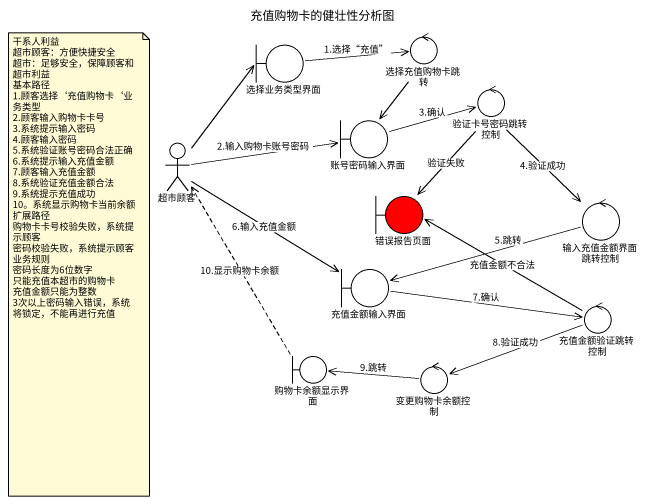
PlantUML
@startuml
title 充值购物卡的健壮性分析图
boundary 选择业务类型界面
control 选择充值购物卡跳转
boundary 账号密码输入界面
control 验证卡号密码跳转控制
actor 超市顾客
boundary 错误报告页面 #FF0000
control 输入充值金额界面跳转控制
boundary 充值金额输入界面
control 充值金额验证跳转控制
boundary 购物卡余额显示界面
control 变更购物卡余额控制
选择业务类型界面 -right-> 选择充值购物卡跳转 : 1.选择“充值”
选择充值购物卡跳转 --> 账号密码输入界面
账号密码输入界面 -right-> 验证卡号密码跳转控制 : 3.确认
验证卡号密码跳转控制 --> 错误报告页面 : 验证失败
验证卡号密码跳转控制 --> 输入充值金额界面跳转控制 : 4.验证成功
超市顾客 -up-> 选择业务类型界面
超市顾客 -right-> 账号密码输入界面 : 2.输入购物卡账号密码
超市顾客 -right-> 充值金额输入界面 : 6.输入充值金额
输入充值金额界面跳转控制 -left-> 充值金额输入界面 : 5.跳转
充值金额输入界面 -right-> 充值金额验证跳转控制 : 7.确认
充值金额验证跳转控制 -left-> 错误报告页面 : 充值金额不合法
充值金额验证跳转控制 -left-> 变更购物卡余额控制 : 8.验证成功
购物卡余额显示界面 .up.> 超市顾客 : 10.显示购物卡余额
变更购物卡余额控制 -left-> 购物卡余额显示界面 : 9.跳转
note as N1
  干系人利益
  超市顾客：方便快捷安全
  超市：足够安全，保障顾客和超市利益
  基本路径
  1.顾客选择‘充值购物卡‘业务类型
  2.顾客输入购物卡卡号
  3.系统提示输入密码
  4.顾客输入密码
  5.系统验证账号密码合法正确
  6.系统提示输入充值金额
  7.顾客输入充值金额
  8.系统验证充值金额合法
  9.系统提示充值成功
  10。系统显示购物卡当前余额
  扩展路径
  购物卡卡号校验失败，系统提示顾客
  密码校验失败，系统提示顾客
  业务规则
  密码长度为6位数字
  只能充值本超市的购物卡
  充值金额只能为整数
  3次以上密码输入错误，系统将锁定，不能再进行充值
end note
@enduml
